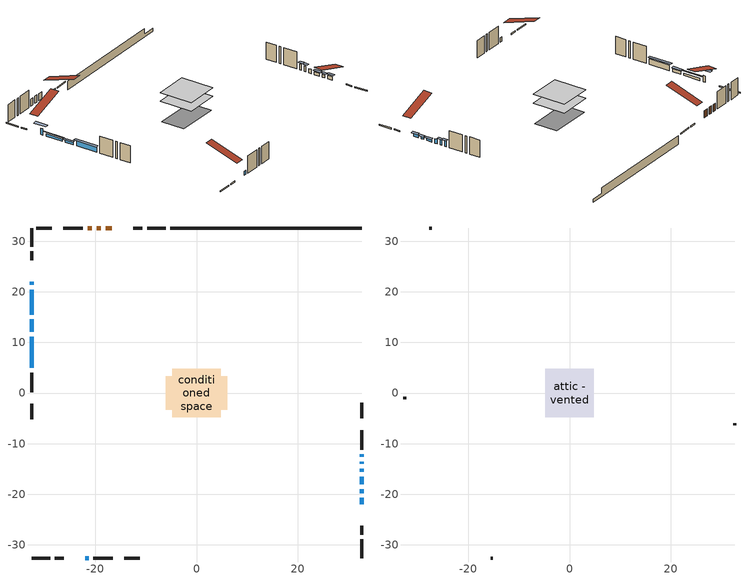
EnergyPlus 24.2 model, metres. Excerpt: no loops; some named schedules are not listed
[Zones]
conditioned space
 floor outside (Floor1 construction): -0.88,-0.88 -0.88,0.88 0.88,0.88 0.88,-0.88 z1.77
 floor adiabatic (AdiabaticFloorConstruction): -4.76,-4.76 -4.76,4.76 4.76,4.76 4.76,-4.76 z4.21
 floor foundation (Slab1 construction): -6.1,-3.35 -6.1,3.35 6.1,3.35 6.1,-3.35 z-0.67
 wall outside (RimJoist1 construction): -6.12,32.6 -9.78,32.6 / -32.6,-32.6 -28.94,-32.6 / -32.6,32.6 -32.6,28.94 / 32.6,-32.6 32.6,-28.94 z1.77:2.07
 wall outside (RimJoist2 construction): -10.71,32.6 -12.45,32.6 / -28.01,-32.6 -26.27,-32.6 / -32.6,28.01 -32.6,26.27 / 32.6,-28.01 32.6,-26.27 z1.77:2.07
 wall outside (AdiabaticWallConstruction 1): -16.75,32.6 -17.96,32.6 / -18.88,32.6 -19.75,32.6 / -20.67,32.6 -21.53,32.6 z1.77:3.8
 wall outside (AdiabaticWallConstruction): -32.6,21.97 -32.6,21.36 z1.77:3.5; 32.6,-21.97 32.6,-20.7 z1.77:2.79; 32.6,-19.77 32.6,-19 z1.77:2.59; 32.6,-18.08 32.6,-16.53 / -32.6,14.52 -32.6,12.08 z1.77:2.58; -32.6,20.43 -32.6,15.45 z1.77:2.4; 32.6,-15.6 32.6,-14.95 / -21.97,-32.6 -21.32,-32.6 z1.77:2.99; 32.6,-14.03 32.6,-13.54 z1.77:3.37; 32.6,-12.62 32.6,-12.1 z1.77:3.47; -32.6,11.16 -32.6,4.96 z1.77:3.39
 wall outside (Wall1 construction): -22.46,32.6 -26.32,32.6 / -20.4,-32.6 -16.53,-32.6 / -32.6,4.03 -32.6,0.17 / 32.6,-11.18 32.6,-7.31 z1.77:6.65
 wall outside (Wall3 construction): -28.61,32.6 -31.67,32.6 / -14.25,-32.6 -11.19,-32.6 / -32.6,-2.12 -32.6,-5.18 / 32.6,-5.03 32.6,-1.97 z1.77:6.65
 wall foundation (FoundationWall1 construction): -5.19,32.6,-0.67 -5.19,32.6,1.77 28.82,32.6,1.77 28.82,32.6,0.26 32.6,32.6,0.26 32.6,32.6,-0.67
 window (WindowConstruction 6): -32.6,21.97 -32.6,21.36 z1.77:3.5
 window (WindowConstruction 3): 32.6,-21.97 32.6,-20.7 z1.77:2.78
 window (WindowConstruction 4): 32.6,-19.77 32.6,-19.01 z1.77:2.58
 window (WindowConstruction 5): 32.6,-18.08 32.6,-16.53 z1.77:2.58
 window (WindowConstruction 9): -32.6,20.43 -32.6,15.45 z1.77:2.4
 window (WindowConstruction 10): 32.6,-15.6 32.6,-14.95 z1.77:2.99
 window (WindowConstruction 7): 32.6,-14.02 32.6,-13.54 z1.77:3.37
 window (WindowConstruction 8): 32.6,-12.61 32.6,-12.11 z1.77:3.47
 window (WindowConstruction): -32.6,14.52 -32.6,12.09 z1.77:2.58
 window (WindowConstruction 1): -32.6,11.16 -32.6,4.96 z1.77:3.39
 window (WindowConstruction 2): -21.97,-32.6 -21.32,-32.6 z1.77:2.99
 door (Door): -16.76,32.6 -17.95,32.6 z1.77:3.8
 door (Door 1): -18.88,32.6 -19.75,32.6 z1.77:3.8
 door (Door 2): -20.68,32.6 -21.53,32.6 z1.77:3.8
 ceiling adiabatic (AdiabaticFloorConstruction): 4.76,-4.76 4.76,4.76 -4.76,4.76 -4.76,-4.76 z4.21
attic - vented
 floor to conditioned space (Floor2 construction Reversed): -4.76,-4.76 -4.76,4.76 4.76,4.76 4.76,-4.76 z6.65
 wall outside (Wall2 construction): -27.25,32.6 -27.68,32.6 / -15.6,-32.6 -15.18,-32.6 / -32.6,-0.76 -32.6,-1.19 / 32.6,-6.39 32.6,-5.96 z1.77:6.65
 roof outside (Roof1 construction): -15.83,32.6,6.65 -15.83,23.32,9.74 -13.38,23.32,9.74 -13.38,32.6,6.65; -22.9,-32.6,6.65 -22.9,-23.32,9.74 -25.34,-23.32,9.74 -25.34,-32.6,6.65; -32.6,22.9,6.65 -23.32,22.9,9.74 -23.32,25.34,9.74 -32.6,25.34,6.65; 32.6,-22.9,6.65 23.32,-22.9,9.74 23.32,-25.34,9.74 32.6,-25.34,6.65
shading: -32.6,19.84 -32.6,23.49 -33.67,23.49 -33.67,19.84 z5.02; 32.6,-20.4 32.6,-22.27 33.36,-22.27 33.36,-20.4 z3.08; 32.6,-18.71 32.6,-20.07 33.36,-20.07 33.36,-18.71 z2.88; 32.6,-16.23 32.6,-18.38 33.36,-18.38 33.36,-16.23 z2.88; -32.6,14.84 -32.6,21.04 -32.9,21.04 -32.9,14.84 z3.01; 32.6,-13.16 32.6,-14.41 33.36,-14.41 33.36,-13.16 z3.75; 32.6,-11.72 32.6,-13 33.36,-13 33.36,-11.72 z3.85; -32.6,11.79 -32.6,14.82 -33.36,14.82 -33.36,11.79 z2.88; -32.6,4.66 -32.6,11.46 -33.36,11.46 -33.36,4.66 z3.69
[Building]
Building 1: Terrain=Suburbs
[Site:Location]
Halifax Intl AP_NS: Latitude {deg}=44.88; Longitude {deg}=-63.51; Time Zone {hr}=-4; Elevation {m}=145; Keep Site Location Information=Yes
[Site:GroundTemperature:Shallow]
3.15511, 1.33576, 1.19006, 2.05344, 5.51939, 8.9692, 11.96, 13.8546, 14.0156, 12.4746, 9.56009, 6.2161
[Site:WaterMainsTemperature]
Calculation Method=Schedule; Temperature Schedule=mains temperature schedule
[Material] Roughness=Rough; Thermal Absorptance=0.9
Name | Thickness {m} | Conductivity {W/m-K} | Density {kg/m3} | Specific Heat {J/kg-K} | Solar Absorptance | Visible Absorptance
asphalt or fiberglass shingles | 0.00635 | 0.162714 | 1121.4 | 1465.45 | 0.4 | 0.4
ceiling loosefill ins | 0.169333 | 0.0480833 | 16.02 | 1046.75 | 0.7 | 0.7
ceiling stud and cavity | 0.1397 | 0.129636 | 65.682 | 1177.47 | 0.7 | 0.7
concrete 4.0 in. | 0.1016 | 1.803125 | 2242.8 | 837.4 | 0.7 | 0.7
concrete 8.0 in. | 0.2032 | 1.803125 | 2242.8 | 837.4 | 0.7 | 0.7
door material | 0.04445 | 0.053851 | 512.64 | 1214.23 | 0.7 | 0.7
door material 1 | 0.04445 | 0.0451087 | 512.64 | 1214.23 | 0.7 | 0.7
door material 2 | 0.04445 | 0.188738 | 512.64 | 1214.23 | 0.7 | 0.7
floor covering | 0.0127 | 0.0433444 | 54.468 | 1339.84 | 0.6 | 0.6
floor rigid ins | 0.103632 | 0.029427 | 32.04 | 1214.23 | 0.7 | 0.7
floor rigid ins 1; wall rigid ins | 0.512978 | 0.029427 | 32.04 | 1214.23 | 0.7 | 0.7
floor stud and cavity | 0.1397 | 0.288294 | 92.3553 | 1139.71 | 0.7 | 0.7
floor stud and cavity 1 | 0.1397 | 1.75129 | 37.0049 | 1207.88 | 0.7 | 0.7
furniture material conditioned space 1 | 0.1524 | 0.115458 | 640.8 | 1214.23 | 0.6 | 0.6
gypsum board | 0.0127 | 0.160291 | 801 | 837.4 | 0.6 | 0.6
gypsum board 1 | 0.0127 | 0.160291 | 801 | 837.4 | 0.7 | 0.7
osb sheathing 0.5 in. | 0.0127 | 0.115458 | 512.64 | 1214.23 | 0.7 | 0.7
osb sheathing 0.75 in. | 0.01905 | 0.115458 | 512.64 | 1214.23 | 0.7 | 0.7
osb sheathing 2.0 in. | 0.0508 | 0.115458 | 512.64 | 1214.23 | 0.7 | 0.7
rim joist stud and cavity | 0.0508 | 0.0293018 | 125.044 | 1163.47 | 0.6 | 0.6
wall stud and cavity | 0.1397 | 0.0942262 | 139.0536 | 1170.24 | 0.7 | 0.7
wall stud and cavity 1 | 0.0889 | 6.1454 | 50.32683 | 1063.81 | 0.6 | 0.6
wall stud and cavity 2 | 0.1397 | 0.0974615 | 139.0536 | 1170.24 | 0.7 | 0.7
wall stud and cavity 3 | 0.0889 | 0.380278 | 52.3479 | 1209.89 | 0.7 | 0.7
wall stud and cavity 4 | 0.0889 | 0.391764 | 83.0341 | 1211.67 | 0.7 | 0.7
wood siding | 0.0254 | 0.102417 | 544.68 | 1172.36 | 0.4 | 0.4
wood siding 1 | 0.00254 | 0.102417 | 544.68 | 1172.36 | 0.4 | 0.4
wood siding 2; wood siding 3; wood siding 4 | 0.0254 | 0.102417 | 544.68 | 1172.36 | 0.7 | 0.7
[WindowMaterial:SimpleGlazingSystem]
Name | U-Factor {W/m2-K} | Solar Heat Gain Coefficient
WindowMaterial | 2.21442 | 0.53
WindowMaterial 1 | 2.06339 | 0.66
WindowMaterial 2 | 2.26439 | 0.48
WindowMaterial 3 | 2.188869 | 0.55
WindowMaterial 4 | 2.2553 | 0.49
WindowMaterial 5 | 2.200225 | 0.54
WindowMaterial 6 | 3.06271 | 0.54
WindowMaterial 7 | 2.1565 | 0.57
WindowMaterial 8 | 2.14969 | 0.57
WindowMaterial 9 | 2.24508 | 0.5
[Construction]
AdiabaticFloorConstruction: floor stud and cavity 1, floor rigid ins 1, osb sheathing 0.75 in., floor covering
AdiabaticWallConstruction: wood siding 3, wall rigid ins, wall stud and cavity 3, gypsum board
AdiabaticWallConstruction 1: wood siding 4, wall rigid ins, wall stud and cavity 3, gypsum board
Door: door material
Door 1: door material 1
Door 2: door material 2
Floor1 construction: floor stud and cavity, floor rigid ins, osb sheathing 0.75 in., floor covering
Floor2 construction Reversed: gypsum board, ceiling stud and cavity, ceiling loosefill ins
FoundationWall1 construction: concrete 8.0 in., gypsum board 1
furniture construction conditioned space 1: furniture material conditioned space 1
PartitionWallConstruction: gypsum board, wall stud and cavity 4, gypsum board
RimJoist1 construction; RimJoist2 construction: wood siding 2, osb sheathing 2.0 in., rim joist stud and cavity
Roof1 construction: asphalt or fiberglass shingles
Slab1 construction: concrete 4.0 in.
Wall1 construction: wood siding, osb sheathing 0.5 in., wall stud and cavity, gypsum board
Wall2 construction: wood siding 1, wall stud and cavity 1
Wall3 construction: wood siding, osb sheathing 0.5 in., wall stud and cavity 2, gypsum board
WindowConstruction: WindowMaterial
WindowConstruction 1: WindowMaterial 1
WindowConstruction 10; WindowConstruction 9: WindowMaterial 9
WindowConstruction 2: WindowMaterial 2
WindowConstruction 3: WindowMaterial 3
WindowConstruction 4: WindowMaterial 4
WindowConstruction 5: WindowMaterial 5
WindowConstruction 6: WindowMaterial 6
WindowConstruction 7: WindowMaterial 7
WindowConstruction 8: WindowMaterial 8
[Zone] Multiplier=1; Part of Total Floor Area=Yes
Name | Volume {m3}
attic - vented | 45.5411
conditioned space | 450.2
[Space]
Name | Zone | Volume {m3}
attic - vented 1 | attic - vented | 45.5411
conditioned space 1 | conditioned space | 450.2
[ZoneInfiltration:EffectiveLeakageArea]
infil attic - vented 1: Zone or Space=attic - vented 1; Schedule=Always On Discrete; Effective Air Leakage Area {cm2}=3249.67; Stack Coefficient=0.000554162; Wind Coefficient=1.59052e-05
[ZoneMixing]
whole house fan mix: Zone or Space=attic - vented; Schedule=Always On Continuous; Design Flow Rate Calculation Method=Flow/Zone; Design Flow Rate {m3/s}=0; Source Zone or Space=conditioned space
[SurfaceProperty:ExposedFoundationPerimeter]
Slab1: Exposed Perimeter Calculation Method=TotalExposedPerimeter; Total Exposed Perimeter {m}=37.795
[InternalMass] Zone or ZoneList=conditioned space; Space or SpaceList=conditioned space 1
Name | Construction | Surface Area {m2}
furniture mass conditioned space 1 | furniture construction conditioned space 1 | 70.2243
partition wall mass | PartitionWallConstruction | 175.561
[Lights]
interior lighting: Zone or ZoneList or Space or SpaceList=conditioned space 1; Schedule=interior lighting schedule; Design Level Calculation Method=LightingLevel; Lighting Level {W}=343.2; Return Air Fraction=0; Fraction Radiant=0.6; Fraction Visible=0.2; Fraction Replaceable=1
[People]
occupants: Zone or ZoneList or Space or SpaceList=conditioned space 1; Number of People Schedule=occupants schedule; Number of People Calculation Method=People; Number of People=3; Fraction Radiant=0.314171; Sensible Heat Fraction=0.56303; Activity Level Schedule=occupants activity schedule; Carbon Dioxide Generation Rate {m3/s-W}=0; Enable ASHRAE 55 Comfort Warnings=No; Mean Radiant Temperature Calculation Type=EnclosureAveraged
[ElectricEquipment] Zone or ZoneList or Space or SpaceList=conditioned space 1; Design Level Calculation Method=EquipmentLevel
Name | Schedule | Design Level {W} | Fraction Latent | Fraction Radiant | Fraction Lost
clothes dryer | clothes dryer schedule | 140.772 | 0.015 | 0.081 | 0.85
clothes washer | clothes washer schedule | 32.1985 | 0.03 | 0.162 | 0.7
cooking range | cooking range schedule | 215.147 | 0.08 | 0.432 | 0.2
dishwasher | dishwasher schedule | 66.8632 | 0.3 | 0.18 | 0.4
fridge | fridge schedule | 72.9452 | 0 | 0.6 | 0
mech vent bath fan 0 | mech vent bath fan 0 schedule | 50.2 | 0 | 0 | 1
mech vent house fan | mech vent house fan schedule | 0 | 0 | 0 | 1
mech vent house fan cfis | mech vent house fan cfis schedule | 0 | 0 | 0 | 0
mech vent range fan 0 | mech vent range fan 0 schedule | 57 | 0 | 0 | 1
misc plug loads | misc plug loads schedule | 494.7 | 0.045 | 0.513 | 0.1
whole house fan | Always On Discrete | 0 | 0 | 0 | 1
[OtherEquipment] Zone or ZoneList or Space or SpaceList=conditioned space 1; Design Level Calculation Method=EquipmentLevel
Name | Fuel Type | Schedule | Design Level {W} | Fraction Latent | Fraction Radiant | Fraction Lost
clothes dryer 1 | Electricity | clothes dryer schedule | 0 | 0.015 | 0.081 | 0.85
cooking range 1 | Electricity | cooking range schedule | 0 | 0.08 | 0.432 | 0.2
general water use latent | None | general water use schedule | 62.594 | 1 | 0 | 0
general water use sensible | None | general water use schedule | -61.6891 | 0 | 0.6 | 0
mech vent house fan latent load | None | Always On Discrete | 0 | 1 | 0 | 0
mech vent house fan sensible load | None | Always On Discrete | 0 | 0 | 0 | 0
water heater energy adjustment1 | FuelOilNo2 | Always On Discrete | 0.01 | 0 | 0 | 1
[ZoneInfiltration:DesignFlowRate] Zone or ZoneList or Space or SpaceList=conditioned space 1; Schedule=Always On Discrete; Design Flow Rate Calculation Method=Flow/Zone; Design Flow Rate {m3/s}=0
infil flow; natural vent flow; whole house fan flow
[Foundation:Kiva]
Foundation Kiva 1: Initial Indoor Air Temperature {C}=18; Wall Height Above Grade {m}=1.76997; Wall Depth Below Slab {m}=0.2032
[Foundation:Kiva:Settings]
Soil Conductivity {W/m-K}=0.849921; Soil Density {kg/m3}=1842.3; Soil Specific Heat {J/kg-K}=418.7; Ground Solar Absorptivity=0.9; Ground Thermal Absorptivity=0.9; Ground Surface Roughness {m}=0.03; Far-Field Width {m}=40; Deep-Ground Boundary Condition=ZeroFlux; Deep-Ground Depth {m}=40; Minimum Cell Dimension {m}=0.2; Maximum Cell Growth Coefficient=3; Simulation Timestep=Timestep
[Exterior:Lights]
exterior lighting: Schedule=exterior lighting schedule; Design Level {W}=75.6
[EnergyManagementSystem:GlobalVariable]
infil_program_Qfan
infil_program_Qinf
natural_vent_program_Qnv
natural_vent_program_Qwhf
[EnergyManagementSystem:Sensor]
Name | Output:Variable or Output:Meter Index Key | Output:Variable or Output:Meter
airflow_gain | infil flow | Infiltration Sensible Heat Gain Energy
airflow_gain_1 | natural vent flow | Infiltration Sensible Heat Gain Energy
airflow_gain_2 | whole house fan flow | Infiltration Sensible Heat Gain Energy
airflow_loss | infil flow | Infiltration Sensible Heat Loss Energy
airflow_loss_1 | natural vent flow | Infiltration Sensible Heat Loss Energy
airflow_loss_2 | whole house fan flow | Infiltration Sensible Heat Loss Energy
clg_load_cond |  | Cooling:EnergyTransfer:Zone:CONDITIONED SPACE
clg_sp_s; clg_sp_s_1 | cooling setpoint | Schedule Value
clothes_dryer_exhaust_0_sch_s | clothes dryer exhaust 0 schedule | Schedule Value
cool_season | cooling season schedule | Schedule Value
htg_load_cond |  | Heating:EnergyTransfer:Zone:CONDITIONED SPACE
htg_sp_s; htg_sp_s_1 | heating setpoint | Schedule Value
ig_ee_conv | clothes dryer | Electric Equipment Convective Heating Energy
ig_ee_conv_2 | cooking range | Electric Equipment Convective Heating Energy
ig_ee_conv_4 | fridge | Electric Equipment Convective Heating Energy
ig_ee_conv_5 | misc plug loads | Electric Equipment Convective Heating Energy
ig_ee_conv_6 | whole house fan | Electric Equipment Convective Heating Energy
ig_ee_rad | clothes dryer | Electric Equipment Radiant Heating Energy
ig_ee_rad_2 | cooking range | Electric Equipment Radiant Heating Energy
ig_ee_rad_4 | fridge | Electric Equipment Radiant Heating Energy
ig_ee_rad_5 | misc plug loads | Electric Equipment Radiant Heating Energy
ig_ee_rad_6 | whole house fan | Electric Equipment Radiant Heating Energy
ig_lgt_conv | interior lighting | Lights Convective Heating Energy
ig_lgt_rad | interior lighting | Lights Radiant Heating Energy
ig_lgt_vis | interior lighting | Lights Visible Radiation Heating Energy
ig_oe_conv | clothes dryer 1 | Other Equipment Convective Heating Energy
ig_oe_conv_1 | cooking range 1 | Other Equipment Convective Heating Energy
ig_oe_conv_2 | general water use latent | Other Equipment Convective Heating Energy
ig_oe_conv_3 | general water use sensible | Other Equipment Convective Heating Energy
ig_oe_conv_4 | water heater energy adjustment1 | Other Equipment Convective Heating Energy
ig_oe_rad | clothes dryer 1 | Other Equipment Radiant Heating Energy
ig_oe_rad_1 | cooking range 1 | Other Equipment Radiant Heating Energy
ig_oe_rad_2 | general water use latent | Other Equipment Radiant Heating Energy
ig_oe_rad_3 | general water use sensible | Other Equipment Radiant Heating Energy
ig_oe_rad_4 | water heater energy adjustment1 | Other Equipment Radiant Heating Energy
ig_ppl_conv | occupants | People Convective Heating Energy
ig_ppl_rad | occupants | People Radiant Heating Energy
im_conv | furniture mass conditioned space 1 | Surface Inside Face Convection Heat Gain Energy
im_conv_1 | partition wall mass | Surface Inside Face Convection Heat Gain Energy
im_ig | furniture mass conditioned space 1 | Surface Inside Face Internal Gains Radiation Heat Gain Energy
im_ig_1 | partition wall mass | Surface Inside Face Internal Gains Radiation Heat Gain Energy
im_lgt | furniture mass conditioned space 1 | Surface Inside Face Lights Radiation Heat Gain Energy
im_lgt_1 | partition wall mass | Surface Inside Face Lights Radiation Heat Gain Energy
im_sol | furniture mass conditioned space 1 | Surface Inside Face Solar Radiation Heat Gain Energy
im_sol_1 | partition wall mass | Surface Inside Face Solar Radiation Heat Gain Energy
im_surf | furniture mass conditioned space 1 | Surface Inside Face Net Surface Thermal Radiation Heat Gain Energy
im_surf_1 | partition wall mass | Surface Inside Face Net Surface Thermal Radiation Heat Gain Energy
mech_vent_bath_fan_0_sch_s | mech vent bath fan 0 schedule | Schedule Value
mech_vent_range_fan_0_sch_s | mech vent range fan 0 schedule | Schedule Value
mv_conv | mech vent bath fan 0 | Electric Equipment Convective Heating Energy
mv_conv_1 | mech vent house fan | Electric Equipment Convective Heating Energy
mv_conv_2 | mech vent house fan cfis | Electric Equipment Convective Heating Energy
mv_conv_3 | mech vent range fan 0 | Electric Equipment Convective Heating Energy
mv_conv_4 | mech vent house fan latent load | Other Equipment Convective Heating Energy
mv_conv_5 | mech vent house fan sensible load | Other Equipment Convective Heating Energy
mv_rad | mech vent bath fan 0 | Electric Equipment Radiant Heating Energy
mv_rad_1 | mech vent house fan | Electric Equipment Radiant Heating Energy
mv_rad_2 | mech vent house fan cfis | Electric Equipment Radiant Heating Energy
mv_rad_3 | mech vent range fan 0 | Electric Equipment Radiant Heating Energy
mv_rad_4 | mech vent house fan latent load | Other Equipment Radiant Heating Energy
mv_rad_5 | mech vent house fan sensible load | Other Equipment Radiant Heating Energy
natural_vent_s | natural vent schedule | Schedule Value
out_pb_s |  | Site Outdoor Air Barometric Pressure
out_wt_s |  | Site Outdoor Air Humidity Ratio
site_vw_s |  | Site Wind Speed
ss_back_out | Window1 | Surface Window Shortwave from Zone Back Out Window Heat Transfer Rate
ss_back_out_1 | Window10 | Surface Window Shortwave from Zone Back Out Window Heat Transfer Rate
ss_back_out_10 | Window9 | Surface Window Shortwave from Zone Back Out Window Heat Transfer Rate
ss_back_out_2 | Window11 | Surface Window Shortwave from Zone Back Out Window Heat Transfer Rate
ss_back_out_3 | Window12 | Surface Window Shortwave from Zone Back Out Window Heat Transfer Rate
ss_back_out_4 | Window13 | Surface Window Shortwave from Zone Back Out Window Heat Transfer Rate
ss_back_out_5 | Window17 | Surface Window Shortwave from Zone Back Out Window Heat Transfer Rate
ss_back_out_6 | Window3 | Surface Window Shortwave from Zone Back Out Window Heat Transfer Rate
ss_back_out_7 | Window4 | Surface Window Shortwave from Zone Back Out Window Heat Transfer Rate
ss_back_out_8 | Window5 | Surface Window Shortwave from Zone Back Out Window Heat Transfer Rate
ss_back_out_9 | Window7 | Surface Window Shortwave from Zone Back Out Window Heat Transfer Rate
ss_conv | Door1 | Surface Inside Face Convection Heat Gain Energy
ss_conv_1 | Door2 | Surface Inside Face Convection Heat Gain Energy
ss_conv_10 | Window4 | Surface Inside Face Convection Heat Gain Energy
ss_conv_11 | Window5 | Surface Inside Face Convection Heat Gain Energy
ss_conv_12 | Window7 | Surface Inside Face Convection Heat Gain Energy
ss_conv_13 | Window9 | Surface Inside Face Convection Heat Gain Energy
ss_conv_2 | Door3 | Surface Inside Face Convection Heat Gain Energy
ss_conv_3 | Window1 | Surface Inside Face Convection Heat Gain Energy
ss_conv_4 | Window10 | Surface Inside Face Convection Heat Gain Energy
ss_conv_5 | Window11 | Surface Inside Face Convection Heat Gain Energy
ss_conv_6 | Window12 | Surface Inside Face Convection Heat Gain Energy
ss_conv_7 | Window13 | Surface Inside Face Convection Heat Gain Energy
ss_conv_8 | Window17 | Surface Inside Face Convection Heat Gain Energy
ss_conv_9 | Window3 | Surface Inside Face Convection Heat Gain Energy
ss_ig | Door1 | Surface Inside Face Internal Gains Radiation Heat Gain Energy
ss_ig_1 | Door2 | Surface Inside Face Internal Gains Radiation Heat Gain Energy
ss_ig_10 | Window4 | Surface Inside Face Internal Gains Radiation Heat Gain Energy
ss_ig_11 | Window5 | Surface Inside Face Internal Gains Radiation Heat Gain Energy
ss_ig_12 | Window7 | Surface Inside Face Internal Gains Radiation Heat Gain Energy
ss_ig_13 | Window9 | Surface Inside Face Internal Gains Radiation Heat Gain Energy
ss_ig_2 | Door3 | Surface Inside Face Internal Gains Radiation Heat Gain Energy
ss_ig_3 | Window1 | Surface Inside Face Internal Gains Radiation Heat Gain Energy
ss_ig_4 | Window10 | Surface Inside Face Internal Gains Radiation Heat Gain Energy
ss_ig_5 | Window11 | Surface Inside Face Internal Gains Radiation Heat Gain Energy
ss_ig_6 | Window12 | Surface Inside Face Internal Gains Radiation Heat Gain Energy
ss_ig_7 | Window13 | Surface Inside Face Internal Gains Radiation Heat Gain Energy
ss_ig_8 | Window17 | Surface Inside Face Internal Gains Radiation Heat Gain Energy
ss_ig_9 | Window3 | Surface Inside Face Internal Gains Radiation Heat Gain Energy
ss_lgt | Door1 | Surface Inside Face Lights Radiation Heat Gain Energy
ss_lgt_1 | Door2 | Surface Inside Face Lights Radiation Heat Gain Energy
ss_lgt_2 | Door3 | Surface Inside Face Lights Radiation Heat Gain Energy
ss_sol | Door1 | Surface Inside Face Solar Radiation Heat Gain Energy
ss_sol_1 | Door2 | Surface Inside Face Solar Radiation Heat Gain Energy
ss_sol_2 | Door3 | Surface Inside Face Solar Radiation Heat Gain Energy
ss_surf | Door1 | Surface Inside Face Net Surface Thermal Radiation Heat Gain Energy
ss_surf_1 | Door2 | Surface Inside Face Net Surface Thermal Radiation Heat Gain Energy
ss_surf_10 | Window4 | Surface Inside Face Net Surface Thermal Radiation Heat Gain Energy
ss_surf_11 | Window5 | Surface Inside Face Net Surface Thermal Radiation Heat Gain Energy
ss_surf_12 | Window7 | Surface Inside Face Net Surface Thermal Radiation Heat Gain Energy
ss_surf_13 | Window9 | Surface Inside Face Net Surface Thermal Radiation Heat Gain Energy
ss_surf_2 | Door3 | Surface Inside Face Net Surface Thermal Radiation Heat Gain Energy
ss_surf_3 | Window1 | Surface Inside Face Net Surface Thermal Radiation Heat Gain Energy
ss_surf_4 | Window10 | Surface Inside Face Net Surface Thermal Radiation Heat Gain Energy
ss_surf_5 | Window11 | Surface Inside Face Net Surface Thermal Radiation Heat Gain Energy
ss_surf_6 | Window12 | Surface Inside Face Net Surface Thermal Radiation Heat Gain Energy
ss_surf_7 | Window13 | Surface Inside Face Net Surface Thermal Radiation Heat Gain Energy
ss_surf_8 | Window17 | Surface Inside Face Net Surface Thermal Radiation Heat Gain Energy
ss_surf_9 | Window3 | Surface Inside Face Net Surface Thermal Radiation Heat Gain Energy
ss_trans_in | Window1 | Surface Window Transmitted Solar Radiation Rate
ss_trans_in_1 | Window10 | Surface Window Transmitted Solar Radiation Rate
ss_trans_in_10 | Window9 | Surface Window Transmitted Solar Radiation Rate
ss_trans_in_2 | Window11 | Surface Window Transmitted Solar Radiation Rate
ss_trans_in_3 | Window12 | Surface Window Transmitted Solar Radiation Rate
ss_trans_in_4 | Window13 | Surface Window Transmitted Solar Radiation Rate
ss_trans_in_5 | Window17 | Surface Window Transmitted Solar Radiation Rate
ss_trans_in_6 | Window3 | Surface Window Transmitted Solar Radiation Rate
ss_trans_in_7 | Window4 | Surface Window Transmitted Solar Radiation Rate
ss_trans_in_8 | Window5 | Surface Window Transmitted Solar Radiation Rate
ss_trans_in_9 | Window7 | Surface Window Transmitted Solar Radiation Rate
ss_trans_out | Window1 | Surface Inside Face Initial Transmitted Diffuse Transmitted Out Window Solar Radiation Rate
ss_trans_out_1 | Window10 | Surface Inside Face Initial Transmitted Diffuse Transmitted Out Window Solar Radiation Rate
ss_trans_out_10 | Window9 | Surface Inside Face Initial Transmitted Diffuse Transmitted Out Window Solar Radiation Rate
ss_trans_out_2 | Window11 | Surface Inside Face Initial Transmitted Diffuse Transmitted Out Window Solar Radiation Rate
ss_trans_out_3 | Window12 | Surface Inside Face Initial Transmitted Diffuse Transmitted Out Window Solar Radiation Rate
ss_trans_out_4 | Window13 | Surface Inside Face Initial Transmitted Diffuse Transmitted Out Window Solar Radiation Rate
ss_trans_out_5 | Window17 | Surface Inside Face Initial Transmitted Diffuse Transmitted Out Window Solar Radiation Rate
ss_trans_out_6 | Window3 | Surface Inside Face Initial Transmitted Diffuse Transmitted Out Window Solar Radiation Rate
ss_trans_out_7 | Window4 | Surface Inside Face Initial Transmitted Diffuse Transmitted Out Window Solar Radiation Rate
ss_trans_out_8 | Window5 | Surface Inside Face Initial Transmitted Diffuse Transmitted Out Window Solar Radiation Rate
ss_trans_out_9 | Window7 | Surface Inside Face Initial Transmitted Diffuse Transmitted Out Window Solar Radiation Rate
s_conv | Floor1 | Surface Inside Face Convection Heat Gain Energy
s_conv_1 | Floor2 | Surface Inside Face Convection Heat Gain Energy
s_conv_10 | RimJoist2:180 | Surface Inside Face Convection Heat Gain Energy
